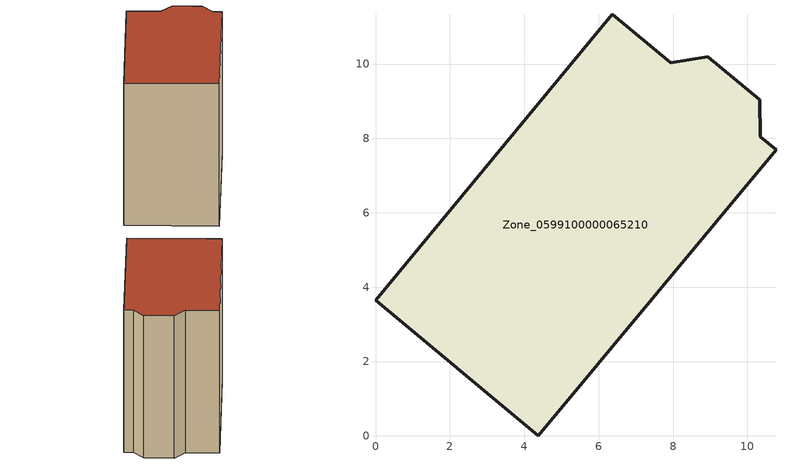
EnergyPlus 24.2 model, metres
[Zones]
Zone_0599100000065210
 floor ground (C_G): 0,3.65 6.36,11.34 7.94,10.03 8.93,10.2 10.33,9.04 10.35,8.04 10.77,7.69 4.38,0 z0
 wall outside (C_F): 4.38,0 10.77,7.69 10.35,8.04 10.33,9.04 8.93,10.2 7.94,10.03 6.36,11.34 0,3.65 4.38,0 z0:9.43
 roof outside (C_R): 10.33,9.04 8.93,10.2 7.94,10.03 6.36,11.34 0,3.65 4.38,0 10.77,7.69 10.35,8.04 z9.43
[BUILDING]
Pand.0599100000065210: North Axis=0; Terrain=City; Loads Convergence Tolerance Value=0.04; Temperature Convergence Tolerance Value=0.4; Solar Distribution=FullExterior; Maximum Number of Warmup Days=25; Minimum Number of Warmup Days=1
[Site:Location]
Rotterdam.The.Hague.AP_ZH_NLD Design_Conditions: Latitude=51.96; Longitude=4.45; Time Zone=1; Elevation=-4.5
[SITE:GROUNDTEMPERATURE:BUILDINGSURFACE]
18, 18, 18, 18, 18, 18, 18, 18, 18, 18, 18, 18
[MATERIAL] Thermal Absorptance=0.9; Solar Absorptance=0.7; Visible Absorptance=0.7
Name | Roughness | Thickness | Conductivity | Density | Specific Heat
G.TI.1946 | MediumSmooth | 0.15 | 1 | 540 | 1210
F.TI.1946 | Rough | 0.3 | 0.857143 | 1920 | 840
R.TI.1946 | MediumRough | 0.2 | 0.1 | 1500 | 1000
[CONSTRUCTION]
C_G: G.TI.1946
C_F: F.TI.1946
C_R: R.TI.1946
[ZONE]
Zone_0599100000065210: Type=1; Multiplier=1; Ceiling Height=Autocalculate; Volume=Autocalculate; Floor Area=autocalculate; Part of Total Floor Area=Yes
[ZONEINFILTRATION:DESIGNFLOWRATE]
Infil_Zone_0599100000065210: Zone or ZoneList or Space or SpaceList=Zone_0599100000065210; Schedule=AlwaysOn; Design Flow Rate Calculation Method=Flow/Area; Flow Rate per Floor Area=0.003; Constant Term Coefficient=1; Temperature Term Coefficient=0; Velocity Term Coefficient=0; Velocity Squared Term Coefficient=0
[HVACTEMPLATE:ZONE:IDEALLOADSAIRSYSTEM]
Zone_0599100000065210: Maximum Heating Supply Air Temperature=50; Minimum Cooling Supply Air Temperature=13; Maximum Heating Supply Air Humidity Ratio=0.0156; Minimum Cooling Supply Air Humidity Ratio=0.0077; Heating Limit=NoLimit; Cooling Limit=NoLimit; Dehumidification Control Type=ConstantSensibleHeatRatio; Cooling Sensible Heat Ratio=0.7; Dehumidification Setpoint=60; Humidification Control Type=None; Humidification Setpoint=30; Outdoor Air Method=None; Outdoor Air Flow Rate per Person=0.00944; Outdoor Air Flow Rate per Zone Floor Area=0; Outdoor Air Flow Rate per Zone=0; Demand Controlled Ventilation Type=None; Outdoor Air Economizer Type=NoEconomizer; Heat Recovery Type=None; Sensible Heat Recovery Effectiveness=0.7; Latent Heat Recovery Effectiveness=0.65
[ZONECONTROL:THERMOSTAT]
ThermostatControl_Zone_0599100000065210: Zone or ZoneList=Zone_0599100000065210; Control Type Schedule=DualSetpointControlType; Control 1=Thermostat_Zone_0599100000065210; Temperature Difference Between Cutout And Setpoint=0
[THERMOSTATSETPOINT:DUALSETPOINT]
Thermostat_Zone_0599100000065210: Heating Setpoint Temperature Schedule=HeatingSetpoint_Zone_0599100000065210; Cooling Setpoint Temperature Schedule=CoolingSetpoint_Zone_0599100000065210
[SCHEDULE:COMPACT]
HeatingSetpoint_Zone_0599100000065210: Through: 12/31, For: AllDays, Until: 24:00, 21
CoolingSetpoint_Zone_0599100000065210: Through: 12/31, For: AllDays, Until: 24:00, 24
DualSetpointControlType: Through: 12/31, For: AllDays, Until: 24:00, 4
AlwaysOn: Through: 12/31, For: AllDays, Until: 24:00, 1
